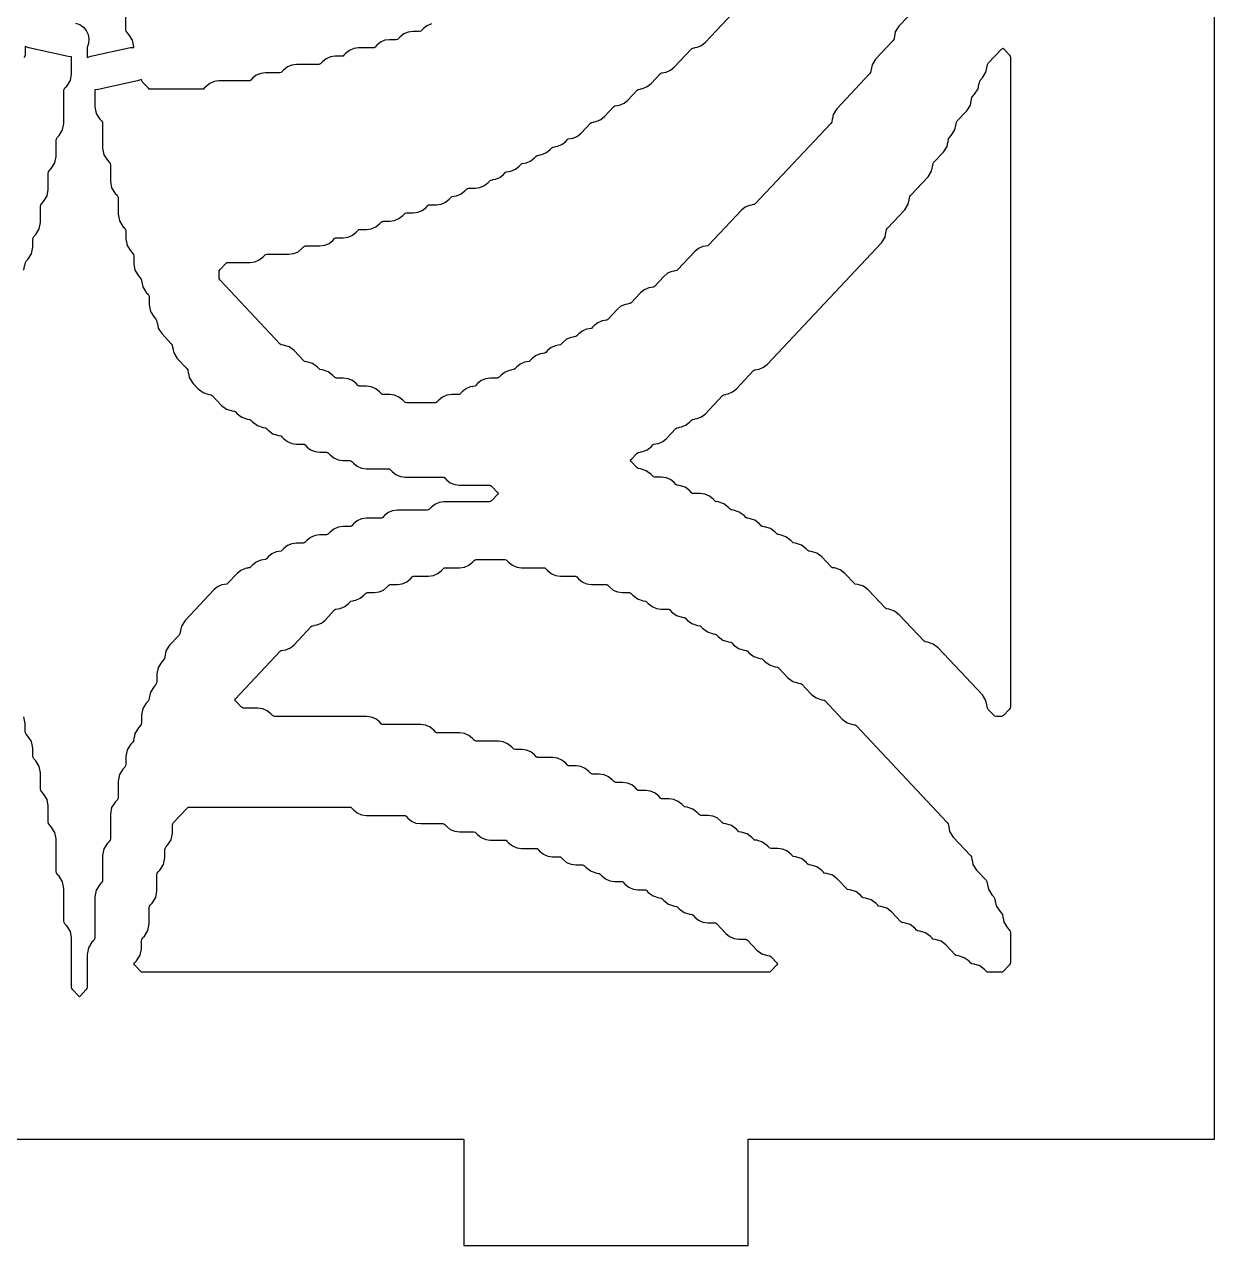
# Model space of a CAD drawing. Header units: millimetres. Extents: x 10 to 410, y 18 to 283.
# Drawn here: x 177.76 to 211.27, y 21 to 55.38 of the extents above; entities that cross this region are included whole.
import ezdxf

# ---------------------------------------------------------------- set-up
doc = ezdxf.new("R2010")
doc.units = ezdxf.units.MM
doc.layers.add('CUT', color=1, linetype='Continuous')

msp = doc.modelspace()

# ---------------------------------------------------------------- linework, layer by layer
at = {"layer": 'CUT'}
for points in [[(190.134, 147), (190.134, 144), (169.134, 144), (169.134, 147), (161.134, 147), (161.134, 144), (148, 144), (148, 24), (161.134, 24), (161.134, 21), (169.134, 21), (169.134, 24), (190.134, 24), (190.134, 21), (198.134, 21), (198.134, 24), (211.2679, 24), (211.2679, 144), (198.134, 144), (198.134, 147)], [(195.4483, 43.5436), (195.4735, 43.5641), (195.5394, 43.5731), (195.5389, 43.5774), (195.6082, 43.5869), (195.7327, 43.6407), (195.8382, 43.726), (196.1036, 44.0084), (196.1289, 44.0288), (196.1948, 44.0378), (196.1942, 44.0421), (196.2636, 44.0516), (196.3881, 44.1054), (196.4935, 44.1907), (196.5405, 44.2407), (196.5658, 44.2612), (196.6317, 44.2702), (196.6311, 44.2745), (196.7005, 44.284), (196.825, 44.3378), (196.9304, 44.4231), (197.4143, 44.9378), (197.4396, 44.9583), (197.5055, 44.9673), (197.5049, 44.9716), (197.5743, 44.981), (197.6988, 45.0349), (197.8042, 45.1202), (198.2882, 45.6349), (198.3134, 45.6553), (198.3793, 45.6644), (198.3787, 45.6686), (198.4481, 45.6781), (198.5726, 45.732), (198.678, 45.8173), (201.8894, 49.2332), (201.99, 49.3915), (202.0139, 49.5167), (202.0163, 49.5162), (202.0335, 49.6066), (202.0575, 49.6444), (202.5448, 50.1627), (202.6453, 50.321), (202.6692, 50.4461), (202.6716, 50.4457), (202.6889, 50.5361), (202.7129, 50.5739), (203.2001, 51.0922), (203.3007, 51.2504), (203.3246, 51.3756), (203.327, 51.3751), (203.3442, 51.4656), (203.3682, 51.5033), (203.637, 51.7893), (203.7376, 51.9475), (203.7615, 52.0727), (203.7639, 52.0722), (203.7811, 52.1626), (203.8051, 52.2004), (203.8555, 52.254), (203.956, 52.4123), (203.9799, 52.5374), (203.9823, 52.5369), (203.9996, 52.6274), (204.0236, 52.6652), (204.2924, 52.9511), (204.3929, 53.1094), (204.4168, 53.2345), (204.4192, 53.234), (204.4365, 53.3245), (204.4605, 53.3623), (204.5108, 53.4158), (204.6114, 53.5741), (204.6353, 53.6992), (204.6377, 53.6988), (204.6549, 53.7892), (204.6789, 53.827), (204.7293, 53.8805), (204.8298, 54.0388), (204.8537, 54.164), (204.8561, 54.1635), (204.8734, 54.2539), (204.8974, 54.2917), (205.2739, 54.6922), (205.3019, 54.7136), (205.3299, 54.6922), (205.4879, 54.5241), (205.512, 54.4863), (205.5203, 54.4423), (205.5203, 36.1801), (205.512, 36.1361), (205.4879, 36.0983), (205.3252, 35.9252), (205.3, 35.9048), (205.2678, 35.9004), (205.1175, 35.9004), (205.0853, 35.9048), (205.0601, 35.9252), (204.8974, 36.0983), (204.8734, 36.1361), (204.8561, 36.2265), (204.8537, 36.2261), (204.8298, 36.3512), (204.7293, 36.5095), (203.4839, 37.8342), (203.3483, 37.9363), (203.1864, 37.9872), (203.1191, 37.9963), (203.0941, 38.0165), (202.3917, 38.7636), (202.2561, 38.8658), (202.0941, 38.9167), (202.0268, 38.9258), (202.0018, 38.946), (201.5179, 39.4607), (201.3823, 39.5629), (201.2203, 39.6138), (201.153, 39.6228), (201.128, 39.6431), (200.8625, 39.9255), (200.7269, 40.0276), (200.565, 40.0785), (200.4977, 40.0876), (200.4727, 40.1078), (200.2072, 40.3902), (200.0716, 40.4924), (199.9096, 40.5432), (199.8423, 40.5523), (199.8173, 40.5725), (199.7703, 40.6226), (199.6347, 40.7247), (199.4727, 40.7756), (199.4054, 40.7847), (199.3804, 40.8049), (199.3334, 40.8549), (199.1978, 40.9571), (199.0358, 41.008), (198.9685, 41.017), (198.9435, 41.0373), (198.8965, 41.0873), (198.7609, 41.1894), (198.5989, 41.2403), (198.5316, 41.2494), (198.5066, 41.2696), (198.4596, 41.3197), (198.324, 41.4218), (198.162, 41.4727), (198.0947, 41.4818), (198.0697, 41.502), (198.0227, 41.552), (197.8871, 41.6542), (197.7251, 41.7051), (197.6578, 41.7141), (197.6328, 41.7344), (197.5858, 41.7844), (197.4502, 41.8865), (197.2882, 41.9374), (197.2209, 41.9465), (197.1959, 41.9667), (197.1489, 42.0168), (197.0434, 42.1021), (196.9189, 42.1559), (196.7846, 42.1743), (196.5979, 42.1743), (196.5658, 42.1787), (196.5405, 42.1991), (196.4935, 42.2491), (196.3579, 42.3513), (196.1959, 42.4022), (196.1287, 42.4112), (196.1036, 42.4315), (196.0566, 42.4815), (195.9512, 42.5668), (195.8267, 42.6206), (195.6923, 42.639), (195.5057, 42.639), (195.4735, 42.6434), (195.4483, 42.6638), (195.4013, 42.7138), (195.2657, 42.816), (195.1037, 42.8669), (195.0364, 42.876), (195.0114, 42.8962), (194.8422, 43.0762), (194.8232, 43.1037), (194.8422, 43.1313), (195.0114, 43.3113), (195.0366, 43.3317), (195.1025, 43.3407), (195.102, 43.345), (195.1713, 43.3545), (195.2958, 43.4083), (195.4013, 43.4936)], [(185.8365, 38.4316), (185.8617, 38.452), (185.9276, 38.4611), (185.927, 38.4653), (185.9964, 38.4748), (186.1209, 38.5287), (186.2264, 38.614), (186.4918, 38.8963), (186.5171, 38.9168), (186.583, 38.9258), (186.5824, 38.9301), (186.6518, 38.9396), (186.7763, 38.9934), (186.8817, 39.0787), (186.9287, 39.1287), (186.954, 39.1491), (187.0199, 39.1581), (187.0193, 39.1624), (187.0887, 39.1719), (187.2132, 39.2257), (187.3186, 39.311), (187.3656, 39.3611), (187.3909, 39.3815), (187.423, 39.3859), (187.6097, 39.3859), (187.744, 39.4043), (187.8685, 39.4581), (187.974, 39.5434), (188.021, 39.5934), (188.0462, 39.6139), (188.0784, 39.6183), (188.265, 39.6183), (188.3994, 39.6367), (188.5239, 39.6905), (188.6293, 39.7758), (188.6763, 39.8258), (188.7016, 39.8462), (188.7337, 39.8506), (189.1388, 39.8506), (189.2732, 39.869), (189.3977, 39.9228), (189.5031, 40.0081), (189.5501, 40.0582), (189.5754, 40.0786), (189.6075, 40.083), (190.0126, 40.083), (190.147, 40.1014), (190.2715, 40.1552), (190.3769, 40.2405), (190.4239, 40.2905), (190.4492, 40.311), (190.4813, 40.3154), (191.287, 40.3154), (191.3192, 40.311), (191.3444, 40.2905), (191.3914, 40.2405), (191.4969, 40.1552), (191.6214, 40.1014), (191.7557, 40.083), (192.3793, 40.083), (192.4114, 40.0786), (192.4367, 40.0582), (192.4837, 40.0081), (192.5891, 39.9228), (192.7136, 39.869), (192.848, 39.8506), (193.2531, 39.8506), (193.2852, 39.8462), (193.3105, 39.8258), (193.3575, 39.7758), (193.4629, 39.6905), (193.5874, 39.6367), (193.7218, 39.6183), (194.1269, 39.6183), (194.159, 39.6139), (194.1843, 39.5934), (194.2313, 39.5434), (194.3367, 39.4581), (194.4612, 39.4043), (194.5956, 39.3859), (194.7822, 39.3859), (194.8144, 39.3815), (194.8396, 39.3611), (194.8866, 39.311), (195.0222, 39.2089), (195.1842, 39.158), (195.2515, 39.1489), (195.2765, 39.1287), (195.3235, 39.0787), (195.429, 38.9934), (195.5535, 38.9396), (195.6878, 38.9212), (195.8745, 38.9212), (195.9066, 38.9168), (195.9319, 38.8963), (195.9789, 38.8463), (196.1145, 38.7442), (196.2765, 38.6933), (196.3438, 38.6842), (196.3688, 38.664), (196.4158, 38.614), (196.5514, 38.5118), (196.7134, 38.4609), (196.7807, 38.4518), (196.8057, 38.4316), (196.8527, 38.3816), (196.9883, 38.2794), (197.1503, 38.2285), (197.2176, 38.2195), (197.2426, 38.1992), (197.2896, 38.1492), (197.4252, 38.0471), (197.5872, 37.9962), (197.6545, 37.9871), (197.6795, 37.9669), (197.7265, 37.9169), (197.8621, 37.8147), (198.0241, 37.7638), (198.0914, 37.7547), (198.1164, 37.7345), (198.1634, 37.6845), (198.299, 37.5823), (198.461, 37.5314), (198.5283, 37.5224), (198.5533, 37.5022), (198.6003, 37.4521), (198.7359, 37.35), (198.8979, 37.2991), (198.9652, 37.29), (198.9902, 37.2698), (199.2556, 36.9874), (199.3912, 36.8852), (199.5532, 36.8343), (199.6205, 36.8253), (199.6455, 36.8051), (199.911, 36.5227), (200.0466, 36.4205), (200.2086, 36.3696), (200.2759, 36.3606), (200.3009, 36.3403), (200.7848, 35.8256), (200.9204, 35.7234), (201.0824, 35.6725), (201.1497, 35.6635), (201.1747, 35.6432), (203.7403, 32.9141), (203.7643, 32.8763), (203.7816, 32.7859), (203.784, 32.7864), (203.8079, 32.6612), (203.9085, 32.503), (204.3957, 31.9847), (204.4197, 31.9469), (204.437, 31.8564), (204.4394, 31.8569), (204.4633, 31.7318), (204.5638, 31.5735), (204.8326, 31.2876), (204.8566, 31.2498), (204.8739, 31.1594), (204.8763, 31.1598), (204.9002, 31.0347), (205.0007, 30.8764), (205.051, 30.8228), (205.0751, 30.7851), (205.0923, 30.6946), (205.0947, 30.6951), (205.1186, 30.57), (205.2192, 30.4117), (205.2695, 30.3581), (205.2935, 30.3203), (205.3108, 30.2299), (205.3132, 30.2304), (205.3371, 30.1052), (205.4376, 29.9469), (205.4879, 29.8934), (205.512, 29.8556), (205.5203, 29.8116), (205.5203, 28.9768), (205.512, 28.9328), (205.4879, 28.895), (205.3252, 28.7219), (205.3, 28.7015), (205.2678, 28.6971), (204.8991, 28.6971), (204.8669, 28.7015), (204.8417, 28.7219), (204.7946, 28.7719), (204.659, 28.8741), (204.4971, 28.925), (204.4298, 28.934), (204.4048, 28.9543), (204.3577, 29.0043), (204.2221, 29.1065), (204.0602, 29.1574), (203.9929, 29.1664), (203.9679, 29.1866), (203.7024, 29.469), (203.5668, 29.5712), (203.4048, 29.6221), (203.3375, 29.6311), (203.3125, 29.6514), (203.2655, 29.7014), (203.1299, 29.8036), (202.9679, 29.8545), (202.9006, 29.8635), (202.8756, 29.8837), (202.8286, 29.9338), (202.693, 30.0359), (202.531, 30.0868), (202.4637, 30.0959), (202.4387, 30.1161), (202.1732, 30.3985), (202.0376, 30.5007), (201.8757, 30.5515), (201.8084, 30.5606), (201.7834, 30.5808), (201.7363, 30.6309), (201.6007, 30.733), (201.4388, 30.7839), (201.3715, 30.793), (201.3465, 30.8132), (201.2994, 30.8632), (201.1638, 30.9654), (201.0019, 31.0163), (200.9346, 31.0253), (200.9096, 31.0456), (200.6441, 31.328), (200.5085, 31.4301), (200.3465, 31.481), (200.2792, 31.4901), (200.2542, 31.5103), (200.2072, 31.5603), (200.0716, 31.6625), (199.9096, 31.7134), (199.8423, 31.7224), (199.8173, 31.7427), (199.7703, 31.7927), (199.6347, 31.8948), (199.4727, 31.9457), (199.4054, 31.9548), (199.3804, 31.975), (199.3334, 32.0251), (199.2279, 32.1104), (199.1035, 32.1642), (198.9691, 32.1826), (198.7824, 32.1826), (198.7503, 32.187), (198.7251, 32.2074), (198.678, 32.2574), (198.5424, 32.3596), (198.3804, 32.4105), (198.3132, 32.4195), (198.2882, 32.4398), (198.2411, 32.4898), (198.1055, 32.5919), (197.9435, 32.6428), (197.8763, 32.6519), (197.8513, 32.6721), (197.8042, 32.7221), (197.6686, 32.8243), (197.5066, 32.8752), (197.4394, 32.8843), (197.4143, 32.9045), (197.3673, 32.9545), (197.2619, 33.0398), (197.1374, 33.0936), (197.003, 33.112), (196.8164, 33.112), (196.7842, 33.1164), (196.759, 33.1369), (196.712, 33.1869), (196.5764, 33.289), (196.4144, 33.3399), (196.3471, 33.349), (196.3221, 33.3692), (196.2751, 33.4192), (196.1696, 33.5045), (196.0451, 33.5584), (195.9108, 33.5768), (195.7241, 33.5768), (195.692, 33.5812), (195.6667, 33.6016), (195.6197, 33.6516), (195.5143, 33.7369), (195.3898, 33.7907), (195.2554, 33.8091), (195.0688, 33.8091), (195.0366, 33.8135), (195.0114, 33.8339), (194.9644, 33.884), (194.8589, 33.9693), (194.7344, 34.0231), (194.6001, 34.0415), (194.4134, 34.0415), (194.3813, 34.0459), (194.356, 34.0663), (194.309, 34.1163), (194.2036, 34.2016), (194.0791, 34.2555), (193.9447, 34.2739), (193.7581, 34.2739), (193.7259, 34.2783), (193.7007, 34.2987), (193.6537, 34.3487), (193.5482, 34.434), (193.4237, 34.4878), (193.2894, 34.5062), (193.1027, 34.5062), (193.0706, 34.5106), (193.0453, 34.531), (192.9983, 34.5811), (192.8929, 34.6664), (192.7684, 34.7202), (192.634, 34.7386), (192.2289, 34.7386), (192.1968, 34.743), (192.1715, 34.7634), (192.1245, 34.8134), (192.0191, 34.8987), (191.8946, 34.9526), (191.7602, 34.971), (191.5736, 34.971), (191.5414, 34.9754), (191.5162, 34.9958), (191.4692, 35.0458), (191.3637, 35.1311), (191.2392, 35.1849), (191.1049, 35.2033), (190.4813, 35.2033), (190.4492, 35.2077), (190.4239, 35.2281), (190.3769, 35.2782), (190.2715, 35.3635), (190.147, 35.4173), (190.0126, 35.4357), (189.3891, 35.4357), (189.3569, 35.4401), (189.3317, 35.4605), (189.2847, 35.5105), (189.1792, 35.5958), (189.0547, 35.6497), (188.9204, 35.668), (187.8599, 35.668), (187.8278, 35.6725), (187.8025, 35.6929), (187.7555, 35.7429), (187.6501, 35.8282), (187.5256, 35.882), (187.3912, 35.9004), (184.8016, 35.9004), (184.7695, 35.9048), (184.7442, 35.9252), (184.6972, 35.9753), (184.5918, 36.0606), (184.4673, 36.1144), (184.3329, 36.1328), (183.9278, 36.1328), (183.8957, 36.1372), (183.8704, 36.1576), (183.7012, 36.3376), (183.6822, 36.3651), (183.7012, 36.3927), (184.9627, 37.7345), (184.9879, 37.7549), (185.0538, 37.764), (185.0532, 37.7682), (185.1226, 37.7777), (185.2471, 37.8316), (185.3525, 37.9169)], [(181.2372, 29.8729), (181.2724, 30.057), (181.2724, 30.5087), (181.2807, 30.5527), (181.3048, 30.5905), (181.3551, 30.644), (181.4556, 30.8023), (181.4908, 30.9865), (181.4908, 31.4382), (181.4992, 31.4822), (181.5232, 31.5199), (181.5735, 31.5735), (181.6741, 31.7318), (181.7093, 31.916), (181.7093, 32.1353), (181.7176, 32.1792), (181.7417, 32.217), (181.792, 32.2706), (181.8925, 32.4289), (181.9277, 32.6131), (181.9277, 32.8324), (181.9361, 32.8763), (181.9601, 32.9141), (182.3413, 33.3196), (182.3665, 33.34), (182.3987, 33.3444), (186.918, 33.3444), (186.9502, 33.34), (186.9754, 33.3196), (187.0224, 33.2696), (187.1279, 33.1843), (187.2523, 33.1304), (187.3867, 33.112), (188.4472, 33.112), (188.4793, 33.1076), (188.5045, 33.0872), (188.5516, 33.0372), (188.657, 32.9519), (188.7815, 32.8981), (188.9159, 32.8797), (189.5394, 32.8797), (189.5716, 32.8753), (189.5968, 32.8549), (189.6438, 32.8048), (189.7493, 32.7195), (189.8738, 32.6657), (190.0081, 32.6473), (190.4132, 32.6473), (190.4454, 32.6429), (190.4706, 32.6225), (190.5176, 32.5725), (190.6231, 32.4872), (190.7476, 32.4333), (190.8819, 32.4149), (191.287, 32.4149), (191.3192, 32.4105), (191.3444, 32.3901), (191.3914, 32.3401), (191.4969, 32.2548), (191.6214, 32.201), (191.7557, 32.1826), (192.1608, 32.1826), (192.193, 32.1782), (192.2182, 32.1578), (192.2652, 32.1077), (192.3707, 32.0224), (192.4952, 31.9686), (192.6295, 31.9502), (192.8162, 31.9502), (192.8483, 31.9458), (192.8736, 31.9254), (192.9206, 31.8754), (193.026, 31.7901), (193.1505, 31.7362), (193.2849, 31.7178), (193.4715, 31.7178), (193.5037, 31.7134), (193.5289, 31.693), (193.5759, 31.643), (193.7115, 31.5408), (193.8735, 31.4899), (193.9408, 31.4809), (193.9658, 31.4607), (194.0128, 31.4106), (194.1183, 31.3253), (194.2428, 31.2715), (194.3771, 31.2531), (194.5638, 31.2531), (194.5959, 31.2487), (194.6212, 31.2283), (194.6682, 31.1783), (194.7736, 31.093), (194.8981, 31.0391), (195.0325, 31.0207), (195.2191, 31.0207), (195.2513, 31.0163), (195.2765, 30.9959), (195.3235, 30.9459), (195.4591, 30.8437), (195.6211, 30.7929), (195.6884, 30.7838), (195.7134, 30.7636), (195.7604, 30.7135), (195.896, 30.6114), (196.058, 30.5605), (196.1253, 30.5514), (196.1503, 30.5312), (196.1973, 30.4812), (196.3329, 30.379), (196.4949, 30.3281), (196.5622, 30.3191), (196.5872, 30.2988), (196.6342, 30.2488), (196.7397, 30.1635), (196.8642, 30.1097), (196.9985, 30.0913), (197.1852, 30.0913), (197.2173, 30.0869), (197.2426, 30.0665), (197.508, 29.7841), (197.6135, 29.6988), (197.738, 29.6449), (197.8723, 29.6266), (198.059, 29.6266), (198.0911, 29.6222), (198.1164, 29.6017), (198.3818, 29.3193), (198.5174, 29.2172), (198.6794, 29.1663), (198.7467, 29.1572), (198.7717, 29.137), (198.9409, 28.957), (198.9599, 28.9295), (198.9409, 28.9019), (198.7717, 28.7219), (198.7465, 28.7015), (198.7143, 28.6971), (181.088, 28.6971), (181.0558, 28.7015), (181.0306, 28.7219), (180.8613, 28.9019), (180.8424, 28.9295), (180.8613, 28.957), (180.9182, 29.0175), (181.0187, 29.1758), (181.0539, 29.36), (181.0539, 29.5793), (181.0623, 29.6232), (181.0863, 29.661), (181.1366, 29.7146)]]:
    msp.add_lwpolyline(points, close=True, dxfattribs=at)
for points in [[(179.1973, 55.4202), (179.3153, 55.3781), (179.4184, 55.3068), (179.4995, 55.2113), (179.5531, 55.098), (179.5756, 54.9748), (179.5654, 54.8499), (179.5247, 54.7359), (179.5247, 54.4554), (179.5253, 54.4521), (179.6337, 54.4908), (180.7427, 54.7298), (180.8355, 54.7374), (180.8355, 54.7562), (180.8003, 54.9404), (180.6997, 55.0987), (180.6494, 55.1523), (180.6254, 55.19), (180.617, 55.234), (180.617, 55.9181)], [(202.6481, 55.617), (202.3793, 55.3311), (202.2788, 55.1728), (202.2549, 55.0477), (202.2525, 55.0481), (202.2352, 54.9577), (202.2112, 54.9199), (201.7239, 54.4016), (201.6234, 54.2433), (201.5995, 54.1182), (201.5971, 54.1187), (201.5798, 54.0282), (201.5558, 53.9904), (200.6317, 53.0074), (200.5312, 52.8491), (200.5073, 52.724), (200.5049, 52.7245), (200.4876, 52.634), (200.4636, 52.5962), (198.3348, 50.3319), (198.3096, 50.3115), (198.2437, 50.3024), (198.2443, 50.2982), (198.1749, 50.2887), (198.0504, 50.2348), (197.9449, 50.1495), (197.0241, 49.17), (196.9989, 49.1496), (196.933, 49.1406), (196.9336, 49.1363), (196.8642, 49.1268), (196.7397, 49.073), (196.6342, 48.9877), (196.1503, 48.473), (196.1251, 48.4525), (196.0592, 48.4435), (196.0598, 48.4392), (195.9904, 48.4297), (195.8659, 48.3759), (195.7604, 48.2906), (195.495, 48.0082), (195.4697, 47.9878), (195.4038, 47.9788), (195.4044, 47.9745), (195.335, 47.965), (195.2105, 47.9112), (195.1051, 47.8259), (194.8396, 47.5435), (194.8144, 47.5231), (194.7485, 47.5141), (194.7491, 47.5098), (194.6797, 47.5003), (194.5552, 47.4465), (194.4497, 47.3611), (194.1843, 47.0788), (194.159, 47.0583), (194.0931, 47.0493), (194.0937, 47.045), (194.0243, 47.0355), (193.8998, 46.9817), (193.7944, 46.8964), (193.7474, 46.8464), (193.7221, 46.826), (193.6562, 46.817), (193.6568, 46.8127), (193.5874, 46.8032), (193.4629, 46.7494), (193.3575, 46.6641), (193.3105, 46.614), (193.2852, 46.5936), (193.2193, 46.5846), (193.2199, 46.5803), (193.1505, 46.5708), (193.026, 46.517), (192.9206, 46.4317), (192.8736, 46.3817), (192.8483, 46.3612), (192.7824, 46.3522), (192.783, 46.348), (192.7136, 46.3385), (192.5891, 46.2846), (192.4837, 46.1993), (192.4367, 46.1493), (192.4114, 46.1289), (192.3455, 46.1199), (192.3461, 46.1156), (192.2767, 46.1061), (192.1522, 46.0523), (192.0468, 45.967), (191.9998, 45.9169), (191.9745, 45.8965), (191.9086, 45.8875), (191.9092, 45.8832), (191.8398, 45.8737), (191.7153, 45.8199), (191.6099, 45.7346), (191.5629, 45.6846), (191.5376, 45.6642), (191.4717, 45.6551), (191.4723, 45.6509), (191.4029, 45.6414), (191.2784, 45.5875), (191.173, 45.5022), (191.126, 45.4522), (191.1007, 45.4318), (191.0686, 45.4274), (190.8819, 45.4274), (190.7476, 45.409), (190.6231, 45.3552), (190.5176, 45.2699), (190.4706, 45.2198), (190.4454, 45.1994), (190.3795, 45.1904), (190.38, 45.1861), (190.3107, 45.1766), (190.1862, 45.1228), (190.0807, 45.0375), (190.0337, 44.9875), (190.0085, 44.9671), (189.9763, 44.9627), (189.7897, 44.9627), (189.6553, 44.9443), (189.5308, 44.8904), (189.4254, 44.8051), (189.3783, 44.7551), (189.3531, 44.7347), (189.321, 44.7303), (188.5153, 44.7303), (188.4831, 44.7347), (188.4579, 44.7551), (188.4109, 44.8051), (188.3054, 44.8904), (188.1809, 44.9443), (188.0466, 44.9627), (187.8599, 44.9627), (187.8278, 44.9671), (187.8025, 44.9875), (187.7555, 45.0375), (187.6501, 45.1228), (187.5256, 45.1766), (187.3912, 45.195), (187.2046, 45.195), (187.1724, 45.1994), (187.1472, 45.2198), (187.1002, 45.2699), (186.9947, 45.3552), (186.8702, 45.409), (186.7359, 45.4274), (186.5492, 45.4274), (186.5171, 45.4318), (186.4918, 45.4522), (186.4448, 45.5022), (186.3092, 45.6044), (186.1472, 45.6553), (186.0799, 45.6643), (186.0549, 45.6846), (186.0079, 45.7346), (185.8723, 45.8368), (185.7103, 45.8876), (185.643, 45.8967), (185.618, 45.9169), (185.3525, 46.1993), (185.2169, 46.3015), (185.055, 46.3524), (184.9877, 46.3614), (184.9627, 46.3817), (183.2708, 48.1813), (183.2468, 48.2191), (183.2384, 48.2631), (183.2384, 48.4008), (183.2468, 48.4448), (183.2708, 48.4826), (183.4335, 48.6557), (183.4588, 48.6761), (183.4909, 48.6805), (184.1145, 48.6805), (184.2488, 48.6989), (184.3733, 48.7527), (184.4787, 48.838), (184.5258, 48.888), (184.551, 48.9085), (184.5832, 48.9129), (185.2067, 48.9129), (185.3411, 48.9313), (185.4656, 48.9851), (185.571, 49.0704), (185.618, 49.1204), (185.6433, 49.1408), (185.6754, 49.1452), (186.0805, 49.1452), (186.2149, 49.1636), (186.3394, 49.2174), (186.4448, 49.3028), (186.4918, 49.3528), (186.5171, 49.3732), (186.5492, 49.3776), (186.7359, 49.3776), (186.8702, 49.396), (186.9947, 49.4498), (187.1002, 49.5351), (187.1472, 49.5851), (187.1724, 49.6056), (187.2046, 49.61), (187.3912, 49.61), (187.5256, 49.6284), (187.6501, 49.6822), (187.7555, 49.7675), (187.8025, 49.8175), (187.8278, 49.8379), (187.8599, 49.8423), (188.0466, 49.8423), (188.1809, 49.8607), (188.3054, 49.9145), (188.4109, 49.9998), (188.4579, 50.0499), (188.4831, 50.0703), (188.5153, 50.0747), (188.7019, 50.0747), (188.8363, 50.0931), (188.9608, 50.1469), (189.0662, 50.2322), (189.1132, 50.2822), (189.1385, 50.3027), (189.1706, 50.3071), (189.3573, 50.3071), (189.4916, 50.3254), (189.6161, 50.3793), (189.7216, 50.4646), (189.7686, 50.5146), (189.7938, 50.535), (189.8597, 50.544), (189.8591, 50.5483), (189.9285, 50.5578), (190.053, 50.6116), (190.1585, 50.6969), (190.2055, 50.747), (190.2307, 50.7674), (190.2629, 50.7718), (190.4495, 50.7718), (190.5839, 50.7902), (190.7084, 50.844), (190.8138, 50.9293), (190.8608, 50.9793), (190.8861, 50.9997), (190.952, 51.0088), (190.9514, 51.013), (191.0208, 51.0225), (191.1453, 51.0764), (191.2507, 51.1617), (191.2977, 51.2117), (191.323, 51.2321), (191.3889, 51.2411), (191.3883, 51.2454), (191.4577, 51.2549), (191.5822, 51.3087), (191.6876, 51.394), (191.7346, 51.4441), (191.7599, 51.4645), (191.8258, 51.4735), (191.8252, 51.4778), (191.8946, 51.4873), (192.0191, 51.5411), (192.1245, 51.6264), (192.1715, 51.6764), (192.1968, 51.6968), (192.2627, 51.7059), (192.2621, 51.7101), (192.3315, 51.7196), (192.456, 51.7735), (192.5614, 51.8588), (192.6084, 51.9088), (192.6337, 51.9292), (192.6996, 51.9382), (192.699, 51.9425), (192.7684, 51.952), (192.8929, 52.0058), (192.9983, 52.0911), (193.0453, 52.1412), (193.0706, 52.1616), (193.1365, 52.1706), (193.1359, 52.1749), (193.2053, 52.1844), (193.3298, 52.2382), (193.4352, 52.3235), (193.7007, 52.6059), (193.7259, 52.6263), (193.7918, 52.6353), (193.7913, 52.6396), (193.8606, 52.6491), (193.9851, 52.7029), (194.0906, 52.7882), (194.356, 53.0706), (194.3813, 53.091), (194.4472, 53.1001), (194.4466, 53.1043), (194.516, 53.1138), (194.6405, 53.1677), (194.7459, 53.253), (195.0114, 53.5353), (195.0366, 53.5558), (195.1025, 53.5648), (195.102, 53.5691), (195.1713, 53.5786), (195.2958, 53.6324), (195.4013, 53.7177), (195.6667, 54.0001), (195.692, 54.0205), (195.7579, 54.0295), (195.7573, 54.0338), (195.8267, 54.0433), (195.9512, 54.0971), (196.0566, 54.1824), (196.5405, 54.6972), (196.5658, 54.7176), (196.6317, 54.7266), (196.6311, 54.7309), (196.7005, 54.7404), (196.825, 54.7942), (196.9304, 54.8795), (197.8513, 55.859)], [(189.2184, 55.4007), (189.0939, 55.3469), (188.9885, 55.2616), (188.9414, 55.2115), (188.9162, 55.1911), (188.8841, 55.1867), (188.6974, 55.1867), (188.563, 55.1683), (188.4386, 55.1145), (188.3331, 55.0292), (188.2861, 54.9792), (188.2609, 54.9588), (188.2287, 54.9544), (188.0421, 54.9544), (187.9077, 54.936), (187.7832, 54.8821), (187.6778, 54.7968), (187.6307, 54.7468), (187.6055, 54.7264), (187.5734, 54.722), (187.1683, 54.722), (187.0339, 54.7036), (186.9094, 54.6498), (186.804, 54.5645), (186.7569, 54.5144), (186.7317, 54.494), (186.6995, 54.4896), (186.5129, 54.4896), (186.3785, 54.4712), (186.2541, 54.4174), (186.1486, 54.3321), (186.1016, 54.2821), (186.0764, 54.2617), (186.0442, 54.2573), (185.4207, 54.2573), (185.2863, 54.2389), (185.1618, 54.185), (185.0564, 54.0997), (185.0093, 54.0497), (184.9841, 54.0293), (184.9519, 54.0249), (184.5469, 54.0249), (184.4125, 54.0065), (184.288, 53.9527), (184.1826, 53.8674), (184.1355, 53.8173), (184.1103, 53.7969), (184.0781, 53.7925), (183.2362, 53.7925), (183.1018, 53.7741), (182.9773, 53.7203), (182.8719, 53.635), (182.8248, 53.585), (182.7996, 53.5646), (182.7674, 53.5602), (181.3064, 53.5602), (181.2743, 53.5646), (181.249, 53.585), (181.0863, 53.7581), (181.0623, 53.7959), (181.0556, 53.8309), (180.9449, 53.7914), (179.8359, 53.5524), (179.7432, 53.5448), (179.7432, 53.0612), (179.7784, 52.877), (179.8789, 52.7187), (179.9293, 52.6652), (179.9533, 52.6274), (179.9617, 52.5834), (179.9617, 51.8994), (179.9968, 51.7152), (180.0974, 51.5569), (180.1477, 51.5033), (180.1717, 51.4656), (180.1801, 51.4216), (180.1801, 50.9699), (180.2153, 50.7857), (180.3158, 50.6274), (180.3662, 50.5739), (180.3902, 50.5361), (180.3986, 50.4921), (180.3986, 50.0404), (180.4337, 49.8563), (180.5343, 49.698), (180.5846, 49.6444), (180.6086, 49.6066), (180.617, 49.5627), (180.617, 49.3434), (180.6522, 49.1592), (180.7527, 49.0009), (180.8031, 48.9473), (180.8271, 48.9095), (180.8355, 48.8656), (180.8355, 48.6463), (180.8706, 48.4621), (180.9712, 48.3038), (181.0215, 48.2502), (181.0455, 48.2124), (181.0628, 48.122), (181.0652, 48.1225), (181.0891, 47.9973), (181.1896, 47.8391), (181.24, 47.7855), (181.264, 47.7477), (181.2724, 47.7037), (181.2724, 47.4844), (181.3075, 47.3002), (181.4081, 47.142), (181.4584, 47.0884), (181.4824, 47.0506), (181.4997, 46.9602), (181.5021, 46.9606), (181.526, 46.8355), (181.6265, 46.6772), (181.8953, 46.3913), (181.9193, 46.3535), (181.9366, 46.2631), (181.939, 46.2635), (181.9629, 46.1384), (182.0634, 45.9801), (182.3322, 45.6942), (182.3562, 45.6564), (182.3735, 45.566), (182.3759, 45.5665), (182.3998, 45.4413), (182.5003, 45.283), (182.6534, 45.1202), (182.789, 45.018), (182.951, 44.9671), (183.0183, 44.9581), (183.0433, 44.9378), (183.3088, 44.6554), (183.4444, 44.5533), (183.6063, 44.5024), (183.6736, 44.4933), (183.6986, 44.4731), (183.7457, 44.4231), (183.8813, 44.3209), (184.0432, 44.27), (184.1105, 44.261), (184.1355, 44.2407), (184.1826, 44.1907), (184.3182, 44.0886), (184.4801, 44.0377), (184.5474, 44.0286), (184.5724, 44.0084), (184.6195, 43.9584), (184.7551, 43.8562), (184.917, 43.8053), (184.9843, 43.7962), (185.0093, 43.776), (185.0564, 43.726), (185.1618, 43.6407), (185.2863, 43.5869), (185.4207, 43.5685), (185.6073, 43.5685), (185.6395, 43.5641), (185.6647, 43.5436), (185.7117, 43.4936), (185.8172, 43.4083), (185.9416, 43.3545), (186.076, 43.3361), (186.2626, 43.3361), (186.2948, 43.3317), (186.32, 43.3113), (186.3671, 43.2613), (186.4725, 43.176), (186.597, 43.1221), (186.7314, 43.1037), (186.918, 43.1037), (186.9502, 43.0993), (186.9754, 43.0789), (187.0224, 43.0289), (187.1279, 42.9436), (187.2523, 42.8898), (187.3867, 42.8714), (188.0103, 42.8714), (188.0424, 42.867), (188.0676, 42.8466), (188.1147, 42.7965), (188.2201, 42.7112), (188.3446, 42.6574), (188.479, 42.639), (189.5394, 42.639), (189.5716, 42.6346), (189.5968, 42.6142), (189.6438, 42.5642), (189.7493, 42.4789), (189.8738, 42.425), (190.0081, 42.4066), (190.8501, 42.4066), (190.8823, 42.4022), (190.9075, 42.3818), (191.0767, 42.2018), (191.0957, 42.1743), (191.0767, 42.1467), (190.9075, 41.9667), (190.8823, 41.9463), (190.8501, 41.9419), (189.5712, 41.9419), (189.4369, 41.9235), (189.3124, 41.8697), (189.2069, 41.7844), (189.1599, 41.7344), (189.1347, 41.7139), (189.1025, 41.7095), (188.2605, 41.7095), (188.1261, 41.6911), (188.0017, 41.6373), (187.8962, 41.552), (187.8492, 41.502), (187.824, 41.4816), (187.7918, 41.4772), (187.3867, 41.4772), (187.2523, 41.4588), (187.1279, 41.405), (187.0224, 41.3197), (186.9754, 41.2696), (186.9502, 41.2492), (186.918, 41.2448), (186.7314, 41.2448), (186.597, 41.2264), (186.4725, 41.1726), (186.3671, 41.0873), (186.32, 41.0373), (186.2948, 41.0169), (186.2626, 41.0124), (186.076, 41.0124), (185.9416, 40.9941), (185.8172, 40.9402), (185.7117, 40.8549), (185.6647, 40.8049), (185.6395, 40.7845), (185.6073, 40.7801), (185.4207, 40.7801), (185.2863, 40.7617), (185.1618, 40.7079), (185.0564, 40.6226), (185.0093, 40.5725), (184.9841, 40.5521), (184.9182, 40.5431), (184.9188, 40.5388), (184.8494, 40.5293), (184.7249, 40.4755), (184.6195, 40.3902), (184.5724, 40.3402), (184.5472, 40.3198), (184.4813, 40.3107), (184.4819, 40.3065), (184.4125, 40.297), (184.288, 40.2431), (184.1826, 40.1578), (184.1355, 40.1078), (184.1103, 40.0874), (184.0444, 40.0784), (184.045, 40.0741), (183.9756, 40.0646), (183.8511, 40.0108), (183.7457, 39.9255), (183.4802, 39.6431), (183.455, 39.6227), (183.389, 39.6136), (183.3896, 39.6094), (183.3202, 39.5999), (183.1958, 39.546), (183.0903, 39.4607), (182.2819, 38.6008), (182.1813, 38.4425), (182.1574, 38.3174), (182.155, 38.3178), (182.1378, 38.2274), (182.1138, 38.1896), (181.845, 37.9037), (181.7444, 37.7454), (181.7205, 37.6203), (181.7181, 37.6207), (181.7009, 37.5303), (181.6769, 37.4925), (181.6265, 37.439), (181.526, 37.2807), (181.4908, 37.0965), (181.4908, 36.8772), (181.4824, 36.8332), (181.4584, 36.7954), (181.4081, 36.7419), (181.3075, 36.5836), (181.2836, 36.4584), (181.2812, 36.4589), (181.264, 36.3685), (181.24, 36.3307), (181.1896, 36.2771), (181.0891, 36.1188), (181.0539, 35.9347), (181.0539, 35.7153), (181.0455, 35.6714), (181.0215, 35.6336), (180.9712, 35.58), (180.8706, 35.4218), (180.8467, 35.2966), (180.8443, 35.2971), (180.8271, 35.2066), (180.8031, 35.1689), (180.7527, 35.1153), (180.6522, 34.957), (180.617, 34.7728), (180.617, 34.5535), (180.6086, 34.5096), (180.5846, 34.4718), (180.5343, 34.4182), (180.4337, 34.2599), (180.3986, 34.0757), (180.3986, 33.6241), (180.3902, 33.5801), (180.3662, 33.5423), (180.3158, 33.4887), (180.2153, 33.3305), (180.1801, 33.1463), (180.1801, 32.4622), (180.1717, 32.4183), (180.1477, 32.3805), (180.0974, 32.3269), (179.9968, 32.1686), (179.9617, 31.9844), (179.9617, 31.3004), (179.9533, 31.2564), (179.9293, 31.2187), (179.8789, 31.1651), (179.7784, 31.0068), (179.7432, 30.8226), (179.7432, 29.6739), (179.7348, 29.6299), (179.7108, 29.5921), (179.6605, 29.5385), (179.5599, 29.3803), (179.5247, 29.1961), (179.5247, 28.2797), (179.5164, 28.2357), (179.4924, 28.1979), (179.3343, 28.0298), (179.3063, 28.0084), (179.2783, 28.0298), (179.1202, 28.1979), (179.0962, 28.2357), (179.0878, 28.2797), (179.0878, 29.6608), (179.0527, 29.845), (178.9521, 30.0033), (178.9018, 30.0568), (178.8778, 30.0946), (178.8694, 30.1386), (178.8694, 31.055), (178.8342, 31.2392), (178.7337, 31.3975), (178.6833, 31.451), (178.6593, 31.4888), (178.6509, 31.5328), (178.6509, 32.4492), (178.6158, 32.6334), (178.5152, 32.7917), (178.4649, 32.8452), (178.4409, 32.883), (178.4325, 32.927), (178.4325, 33.3786), (178.3973, 33.5628), (178.2968, 33.7211), (178.2464, 33.7747), (178.2224, 33.8125), (178.214, 33.8564), (178.214, 34.3081), (178.1789, 34.4923), (178.0783, 34.6506), (178.028, 34.7041), (178.004, 34.7419), (177.9956, 34.7859), (177.9956, 35.0052), (177.9604, 35.1894), (177.8599, 35.3477), (177.8095, 35.4012), (177.7855, 35.439), (177.7771, 35.483), (177.7771, 35.7023), (177.742, 35.8865)], [(177.742, 48.4621), (177.7659, 48.5872), (177.7683, 48.5867), (177.7855, 48.6772), (177.8095, 48.715), (177.8599, 48.7685), (177.9604, 48.9268), (177.9956, 49.111), (177.9956, 49.3303), (178.004, 49.3743), (178.028, 49.4121), (178.0783, 49.4656), (178.1789, 49.6239), (178.214, 49.8081), (178.214, 50.2598), (178.2224, 50.3037), (178.2464, 50.3415), (178.2968, 50.3951), (178.3973, 50.5534), (178.4325, 50.7375), (178.4325, 51.1892), (178.4409, 51.2332), (178.4649, 51.271), (178.5152, 51.3245), (178.6158, 51.4828), (178.6509, 51.667), (178.6509, 52.1187), (178.6593, 52.1626), (178.6833, 52.2004), (178.7337, 52.254), (178.8342, 52.4123), (178.8694, 52.5965), (178.8694, 53.5129), (178.8778, 53.5568), (178.9018, 53.5946), (178.9521, 53.6482), (179.0527, 53.8065), (179.0878, 53.9907), (179.0878, 54.4742), (178.9951, 54.4818), (177.8861, 54.7208), (177.7777, 54.7595), (177.7771, 54.7562), (177.7771, 54.5369), (177.7688, 54.493), (177.7447, 54.4552)]]:
    msp.add_lwpolyline(points, dxfattribs=at)

doc.saveas('drawing.dxf')
